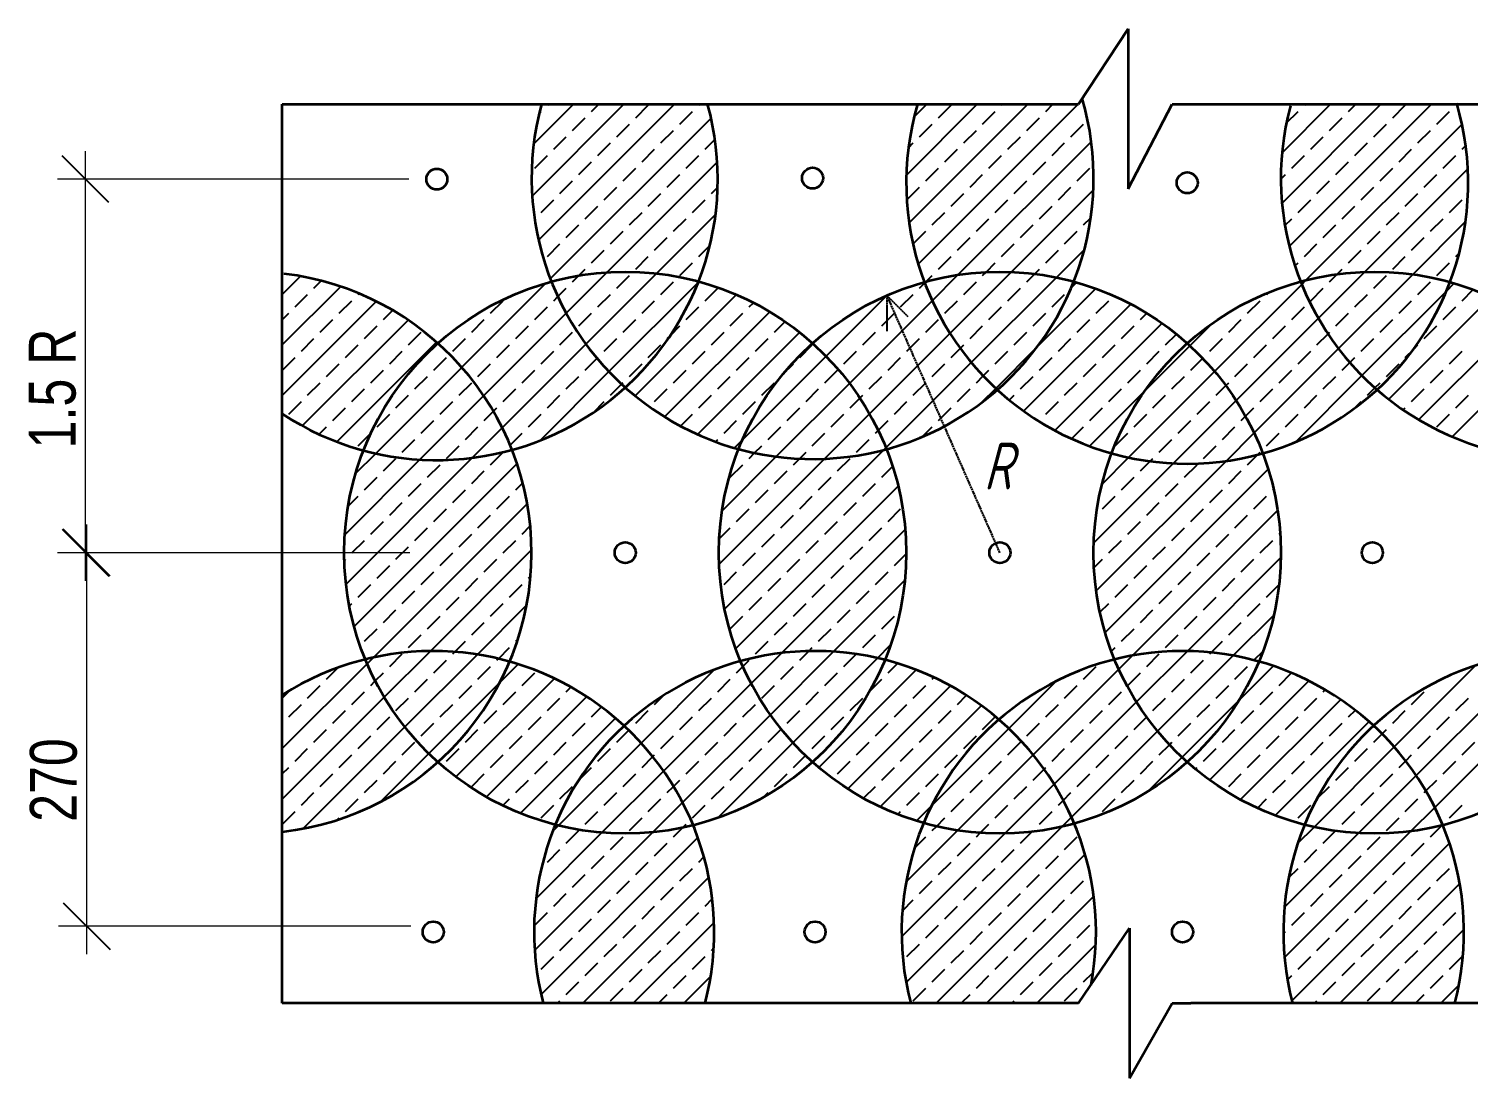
# Model space of a CAD drawing. Header units: millimetres. Extents: x 5763 to 12018931, y 39842 to 3600577.
# Drawn here: x 491343 to 509785, y 68530 to 81977 of the extents above; entities that cross this region are included whole.
import ezdxf

# ---------------------------------------------------------------- set-up
doc = ezdxf.new("R2010")
doc.units = ezdxf.units.MM
doc.linetypes.add('ACAD_ISO04W100', pattern=[30, 24, -3, 0, -3])
doc.layers.add('1serv', color=7, linetype='Continuous')
doc.styles.get("Standard").update_dxf_attribs({"font": 'romans.shx', "width": 0.7, "oblique": 15, "height": 500})
doc.styles.add('TXT0', font='txt', dxfattribs={"width": 0.8})

msp = doc.modelspace()

# ---------------------------------------------------------------- linework, layer by layer
at = {"color": 0, "lineweight": 35}
for p, q in [((504790.52365, 81010.14025), (505429.75317, 81977.43586)), ((505429.75317, 81977.43586), (505429.75317, 79927.89347)), ((494590.52365, 69490.14025), (494590.52365, 81010.14025)), ((494590.52365, 81010.14025), (504790.52365, 81010.14025)), ((505429.75317, 79927.89347), (505990.52365, 81010.14025)), ((505990.52365, 81010.14025), (506230.52365, 81010.14025)), ((506230.52365, 81010.14025), (516790.52365, 81010.14025)), ((504790.52363, 69490.14026), (505446.99916, 70452.98528)), ((505446.99916, 70452.98528), (505446.99916, 68530.14026)), ((504790.52363, 69490.14026), (494590.52365, 69490.14025)), ((505446.99916, 68530.14026), (505990.52363, 69490.14026)), ((505990.52363, 69490.14026), (506230.52363, 69490.14026)), ((516790.52365, 69490.14025), (506230.52365, 69490.14025))]:
    msp.add_line(p, q, dxfattribs=at)
at = {"color": 0, "linetype": 'ByBlock', "lineweight": 25}
for p, q in [((492370.52365, 79750.14025), (491770.52365, 80350.14025)), ((491770.52365, 75564.30428), (492370.52365, 74964.30428)), ((492384.68759, 74964.30428), (491784.68759, 75564.30428)), ((491784.68759, 70778.4683), (492384.68759, 70178.4683))]:
    msp.add_line(p, q, dxfattribs=at)
at = {"linetype": 'ACAD_ISO04W100'}
for p, q in [((503784.68759, 75264.30428), (502338.13858, 78560.89281)), ((502338.13858, 78560.89281), (502338.13858, 78102.5435)), ((502338.13858, 78560.89281), (502606.27931, 78292.75208))]:
    msp.add_line(p, q, dxfattribs=at)
at = {"color": 0, "lineweight": 35}
for centre, radius in [((496570.52365, 80050.14025), 134.16408), ((501384.68759, 80064.30428), 134.16408), ((506184.68759, 80004.30428), 134.16408), ((498984.68759, 75264.30428), 3600), ((503784.68759, 75264.30428), 3600), ((508584.68759, 75264.30428), 3600), ((498984.68759, 75264.30428), 134.16408), ((503784.68759, 75264.30428), 134.16408), ((508556.35971, 75264.30428), 134.16408), ((496524.68759, 70404.30428), 134.16408), ((501416.35971, 70404.30428), 134.16408), ((506124.68759, 70404.30428), 134.16408)]:
    msp.add_circle(centre, radius, dxfattribs=at)
for centre, radius, start, end in [((496570.52365, 80050.14025), 3600, 236.575188818, 15.466009957), ((501385.43314, 80064.87681), 3600.56901, 164.779663552, 16.432123042), ((506184.68759, 80004.30428), 3600, 163.775668576, 16.453303227), ((510984.68759, 80064.30428), 3600, 165.097800888, 15.016540919), ((494184.68759, 75264.30428), 3600, 276.514166731, 83.20473217), ((496524.68759, 70404.30428), 3600, 345.289544457, 122.416326111), ((501416.35971, 70404.30428), 3600, 349.157561311, 194.710455543), ((506127.93655, 70401.89162), 3602.46114, 345.339488253, 194.660511747), ((511016.35971, 70404.30428), 3600, 345.338556229, 194.710455543)]:
    msp.add_arc(centre, radius, start, end, dxfattribs=at)
at = {"layer": '1serv', "color": 0, "lineweight": 25, "ltscale": 100}
for p, q in [((497792.06049, 79834.02069), (498968.18006, 81010.14025)), ((497811.10705, 80499.64569), (498321.60162, 81010.14025)), ((497873.63181, 79269.01357), (499614.7585, 81010.14025)), ((497987.02644, 80998.85416), (497998.31254, 81010.14025)), ((498552.78257, 80918.03185), (498644.89098, 81010.14025)), ((499118.53871, 80837.20955), (499280.18332, 80998.85416)), ((499926.76176, 80998.85416), (499938.04786, 81010.14025)), ((502586.01135, 80101.92246), (503494.22914, 81010.14025)), ((502621.49496, 79490.82763), (504140.80758, 81010.14025)), ((502684.76939, 80847.25894), (502847.6507, 81010.14025)), ((502738.96364, 78961.71787), (504787.38602, 81010.14025)), ((502998.00935, 80837.20955), (503159.65396, 80998.85416)), ((503806.2324, 80998.85416), (503817.5185, 81010.14025)), ((504371.98854, 80918.03185), (504464.09694, 81010.14025)), ((507399.10912, 79742.39271), (508666.85667, 81010.14025)), ((507399.38231, 80389.24434), (508020.27823, 81010.14025)), ((507492.63426, 79189.3394), (509313.43511, 81010.14025)), ((507685.70305, 80998.85416), (507696.98915, 81010.14025)), ((508251.45918, 80918.03185), (508343.56759, 81010.14025)), ((508817.21532, 80837.20955), (508978.85993, 80998.85416)), ((509625.43837, 80998.85416), (509636.72447, 81010.14025)), ((497881.4258, 80893.25352), (497906.20413, 80918.03185)), ((498024.23601, 78773.03933), (500084.3401, 80833.14342)), ((498310.31566, 80675.56494), (498471.96027, 80837.20955)), ((499684.29484, 80756.38724), (499845.93945, 80918.03185)), ((503563.76549, 80756.38724), (503725.4101, 80918.03185)), ((504129.52162, 80675.56494), (504291.16623, 80837.20955)), ((507453.95554, 80767.10665), (507604.88074, 80918.03185)), ((508008.99227, 80675.56494), (508170.63688, 80837.20955)), ((509382.97146, 80756.38724), (509544.61607, 80918.03185)), ((498067.84874, 80433.09802), (498229.49335, 80594.74263)), ((498876.07179, 80594.74263), (499037.7164, 80756.38724)), ((499441.82793, 80513.92032), (499603.47254, 80675.56494)), ((502755.54244, 80594.74263), (502917.18705, 80756.38724)), ((503321.29857, 80513.92032), (503482.94318, 80675.56494)), ((503887.05471, 80433.09802), (504048.69932, 80594.74263)), ((504695.27776, 80594.74263), (504856.92237, 80756.38724)), ((507705.05908, 78755.18578), (509705.42914, 80755.55585)), ((507766.52535, 80433.09802), (507928.16996, 80594.74263)), ((508574.7484, 80594.74263), (508736.39301, 80756.38724)), ((509140.50454, 80513.92032), (509302.14915, 80675.56494)), ((498633.60488, 80352.27571), (498795.24949, 80513.92032)), ((499199.36101, 80271.45341), (499361.00562, 80433.09802)), ((500007.58406, 80433.09802), (500134.26696, 80559.78092)), ((502612.60998, 80451.81017), (502674.72013, 80513.92032)), ((503078.83166, 80271.45341), (503240.47627, 80433.09802)), ((503247.88112, 78824.05691), (504954.36831, 80530.5441)), ((504452.81084, 80352.27571), (504614.45545, 80513.92032)), ((508332.28149, 80352.27571), (508493.9261, 80513.92032)), ((508898.03762, 80271.45341), (509059.68223, 80433.09802)), ((509706.26068, 80433.09802), (509753.12548, 80479.96282)), ((497825.38183, 80190.6311), (497987.02644, 80352.27571)), ((498391.13796, 80109.8088), (498552.78257, 80271.45341)), ((498754.7272, 78856.95208), (500164.03087, 80266.25574)), ((499765.11715, 80190.6311), (499926.76176, 80352.27571)), ((503644.58779, 80190.6311), (503806.2324, 80352.27571)), ((504210.34393, 80109.8088), (504371.98854, 80271.45341)), ((507524.05844, 80190.6311), (507685.70305, 80352.27571)), ((508089.81457, 80109.8088), (508251.45918, 80271.45341)), ((509463.79376, 80190.6311), (509625.43837, 80352.27571)), ((498956.8941, 80028.98649), (499118.53871, 80190.6311)), ((499522.65023, 79948.16419), (499684.29484, 80109.8088)), ((502836.36474, 80028.98649), (502998.00935, 80190.6311)), ((503402.12088, 79948.16419), (503563.76549, 80109.8088)), ((504776.10007, 80028.98649), (504937.74468, 80190.6311)), ((507384.71114, 80051.2838), (507443.23613, 80109.8088)), ((508458.54535, 78862.09362), (509780.21197, 80183.76023)), ((508655.57071, 80028.98649), (508817.21532, 80190.6311)), ((509221.32685, 79948.16419), (509382.97146, 80109.8088)), ((498148.67105, 79867.34188), (498310.31566, 80028.98649)), ((498714.42718, 79786.51958), (498876.07179, 79948.16419)), ((499280.18332, 79705.69727), (499441.82793, 79867.34188)), ((500088.40637, 79867.34188), (500169.07467, 79948.01019)), ((502593.89783, 79786.51958), (502755.54244, 79948.16419)), ((503159.65396, 79705.69727), (503321.29857, 79867.34188)), ((503931.70377, 78861.30111), (504981.42277, 79911.02012)), ((503967.87701, 79867.34188), (504129.52162, 80028.98649)), ((504533.63315, 79786.51958), (504695.27776, 79948.16419)), ((507847.34766, 79867.34188), (508008.99227, 80028.98649)), ((508413.10379, 79786.51958), (508574.7484, 79948.16419)), ((508978.85993, 79705.69727), (509140.50454, 79867.34188)), ((497906.20413, 79624.87497), (498067.84874, 79786.51958)), ((498471.96027, 79544.05266), (498633.60488, 79705.69727)), ((499845.93945, 79624.87497), (500007.58406, 79786.51958)), ((503725.4101, 79624.87497), (503887.05471, 79786.51958)), ((504291.16623, 79544.05266), (504452.81084, 79705.69727)), ((507604.88074, 79624.87497), (507766.52535, 79786.51958)), ((508170.63688, 79544.05266), (508332.28149, 79705.69727)), ((509544.61607, 79624.87497), (509706.26068, 79786.51958)), ((497822.84872, 79541.51956), (497825.38183, 79544.05266)), ((499037.7164, 79463.23036), (499199.36101, 79624.87497)), ((499386.19748, 78841.84391), (500141.96891, 79597.61534)), ((499603.47254, 79382.40805), (499765.11715, 79544.05266)), ((502917.18705, 79463.23036), (503078.83166, 79624.87497)), ((503482.94318, 79382.40805), (503644.58779, 79544.05266)), ((504856.92237, 79463.23036), (504948.44346, 79554.75145)), ((507436.38791, 79456.38213), (507524.05844, 79544.05266)), ((508736.39301, 79463.23036), (508898.03762, 79624.87497)), ((509073.93469, 78830.90452), (509750.19651, 79507.16634)), ((509302.14915, 79382.40805), (509463.79376, 79544.05266)), ((498229.49335, 79301.58575), (498391.13796, 79463.23036)), ((498795.24949, 79220.76344), (498956.8941, 79382.40805)), ((499361.00562, 79139.94114), (499522.65023, 79301.58575)), ((502674.72013, 79220.76344), (502836.36474, 79382.40805)), ((503240.47627, 79139.94114), (503402.12088, 79301.58575)), ((504048.69932, 79301.58575), (504210.34393, 79463.23036)), ((504614.45545, 79220.76344), (504776.10007, 79382.40805)), ((507928.16996, 79301.58575), (508089.81457, 79463.23036)), ((508493.9261, 79220.76344), (508655.57071, 79382.40805)), ((509059.68223, 79139.94114), (509221.32685, 79301.58575)), ((497987.02644, 79059.11883), (498148.67105, 79220.76344)), ((498552.78257, 78978.29653), (498714.42718, 79139.94114)), ((499926.76176, 79059.11883), (500069.04347, 79201.40054)), ((503806.2324, 79059.11883), (503967.87701, 79220.76344)), ((504371.98854, 78978.29653), (504533.63315, 79139.94114)), ((504507.89448, 78790.91339), (504866.52923, 79149.54814)), ((507685.70305, 79059.11883), (507847.34766, 79220.76344)), ((508251.45918, 78978.29653), (508413.10379, 79139.94114)), ((499118.53871, 78897.47422), (499280.18332, 79059.11883)), ((499684.29484, 78816.65192), (499845.93945, 78978.29653)), ((502998.00935, 78897.47422), (503159.65396, 79059.11883)), ((503607.03161, 78859.91804), (503725.4101, 78978.29653)), ((507565.2077, 78938.62348), (507604.88074, 78978.29653)), ((508817.21532, 78897.47422), (508978.85993, 79059.11883)), ((509382.97146, 78816.65192), (509544.61607, 78978.29653)), ((509625.43837, 79059.11883), (509670.28514, 79103.9656)), ((494590.52365, 78572.21917), (494825.17504, 78806.87056)), ((494996.60115, 78655.00731), (495090.16443, 78748.57058)), ((498229.46241, 78331.68728), (498754.7272, 78856.95208)), ((498310.31566, 78735.82961), (498389.19757, 78814.71153)), ((498389.19757, 78814.71153), (498471.96027, 78897.47422)), ((498481.09927, 77936.74571), (499386.19748, 78841.84391)), ((498876.07179, 78655.00731), (499037.7164, 78816.65192)), ((502838.18564, 78737.65051), (502917.18705, 78816.65192)), ((502917.13513, 78493.31092), (503247.88112, 78824.05691)), ((503145.34911, 78074.94646), (503931.70377, 78861.30111)), ((503417.96881, 77700.98772), (504507.89448, 78790.91339)), ((503563.76549, 78816.65192), (503607.03161, 78859.91804)), ((504129.52162, 78735.82961), (504230.30943, 78836.61742)), ((504230.30943, 78836.61742), (504291.16623, 78897.47422)), ((507652.24862, 78702.37532), (507705.05908, 78755.18578)), ((507864.71422, 78268.26248), (508458.54535, 78862.09362)), ((508008.99227, 78735.82961), (508105.42218, 78832.25953)), ((508105.42218, 78832.25953), (508170.63688, 78897.47422)), ((508123.05677, 77880.02659), (509073.93469, 78830.90452)), ((508574.7484, 78655.00731), (508736.39301, 78816.65192)), ((494590.52365, 77925.64073), (495339.08101, 78674.19809)), ((494754.13423, 78412.54039), (494915.77884, 78574.185)), ((495562.35728, 78574.185), (495573.71267, 78585.54039)), ((495787.52049, 76536.3238), (497969.35336, 78718.15668)), ((498120.77549, 78546.28944), (498229.49335, 78655.00731)), ((498633.60488, 78412.54039), (498795.24949, 78574.185)), ((498775.4593, 77584.52729), (499918.95832, 78728.02631)), ((499111.07815, 77273.5677), (500408.35104, 78570.84059)), ((499441.82793, 78574.185), (499603.47254, 78735.82961)), ((499918.95832, 78728.02631), (499929.1403, 78738.20829)), ((500007.58406, 78493.3627), (500169.22868, 78655.00731)), ((502513.07552, 78412.54039), (502674.72013, 78574.185)), ((502755.54244, 78655.00731), (502821.28381, 78720.74868)), ((502821.28381, 78720.74868), (502838.18564, 78737.65051)), ((503321.29857, 78574.185), (503482.94318, 78735.82961)), ((503887.05471, 78493.3627), (504048.69932, 78655.00731)), ((504259.18218, 77895.62265), (505012.14382, 78648.58429)), ((504452.81084, 78412.54039), (504614.45545, 78574.185)), ((504695.27776, 78655.00731), (504700.86502, 78660.59457)), ((504700.86502, 78660.59457), (504767.7506, 78727.48015)), ((506535.9429, 77586.0696), (507652.24862, 78702.37532)), ((507200.76922, 78574.185), (507223.72034, 78597.13613)), ((507766.52535, 78493.3627), (507928.16996, 78655.00731)), ((508332.28149, 78412.54039), (508493.9261, 78574.185)), ((508423.76234, 77534.15372), (509506.66742, 78617.0588)), ((509140.50454, 78574.185), (509302.14915, 78735.82961)), ((509506.66742, 78617.0588), (509606.00174, 78716.39312)), ((509706.26068, 78493.3627), (509848.19035, 78635.29238)), ((494590.52365, 77279.06229), (495795.35447, 78483.8931)), ((495319.89037, 78331.71809), (495481.53498, 78493.3627)), ((497259.62569, 78331.71809), (497421.2703, 78493.3627)), ((497825.38183, 78250.89578), (497987.02644, 78412.54039)), ((498067.84874, 78493.3627), (498120.77549, 78546.28944)), ((499199.36101, 78331.71809), (499361.00562, 78493.3627)), ((499765.11715, 78250.89578), (499926.76176, 78412.54039)), ((500573.3402, 78412.54039), (500628.10132, 78467.30152)), ((501558.54445, 77781.29868), (502338.13858, 78560.89281)), ((501857.57696, 77433.75275), (502917.13513, 78493.31092)), ((503078.83166, 78331.71809), (503240.47627, 78493.3627)), ((503644.58779, 78250.89578), (503806.2324, 78412.54039)), ((504088.01624, 77077.87826), (505460.57084, 78450.43286)), ((505018.56698, 78331.71809), (505180.21159, 78493.3627)), ((506958.3023, 78331.71809), (507119.94691, 78493.3627)), ((507524.05844, 78250.89578), (507685.70305, 78412.54039)), ((508765.69484, 77229.50778), (510076.73731, 78540.55025)), ((508898.03762, 78331.71809), (509059.68223, 78493.3627)), ((509463.79376, 78250.89578), (509625.43837, 78412.54039)), ((494590.52365, 78248.92981), (494673.31193, 78331.71809)), ((494847.36782, 76889.32802), (496203.21057, 78245.17076)), ((495077.42345, 78089.25117), (495239.06806, 78250.89578)), ((495885.64651, 78250.89578), (496004.95619, 78370.20547)), ((496354.40817, 76456.63304), (498229.46241, 78331.68728)), ((497017.15878, 78089.25117), (497178.80339, 78250.89578)), ((498391.13796, 78170.07348), (498552.78257, 78331.71809)), ((498956.8941, 78089.25117), (499118.53871, 78250.89578)), ((499488.57145, 77004.48257), (500835.93181, 78351.84292)), ((500330.87329, 78170.07348), (500492.5179, 78331.71809)), ((500896.62942, 78089.25117), (501032.50242, 78225.12417)), ((502270.60861, 78170.07348), (502432.25322, 78331.71809)), ((502836.36474, 78089.25117), (502998.00935, 78250.89578)), ((504210.34393, 78170.07348), (504371.98854, 78331.71809)), ((504486.64599, 76829.92958), (505861.54302, 78204.8266)), ((504776.10007, 78089.25117), (504937.74468, 78250.89578)), ((505584.32312, 78250.89578), (505666.6457, 78333.21837)), ((506219.41255, 77916.11769), (506508.81627, 78205.52142)), ((506715.83539, 78089.25117), (506877.48, 78250.89578)), ((506810.7972, 77214.34546), (507864.71422, 78268.26248)), ((508089.81457, 78170.07348), (508251.45918, 78331.71809)), ((508655.57071, 78089.25117), (508817.21532, 78250.89578)), ((509149.78911, 76967.02361), (510497.09944, 78314.33394)), ((495643.17959, 78008.42887), (495804.8242, 78170.07348)), ((496208.93573, 77927.60656), (496370.58034, 78089.25117)), ((497582.91491, 78008.42887), (497744.55952, 78170.07348)), ((498148.67105, 77927.60656), (498310.31566, 78089.25117)), ((499522.65023, 78008.42887), (499562.81683, 78048.59546)), ((499562.81683, 78048.59546), (499684.29484, 78170.07348)), ((499910.79893, 76780.1316), (501218.27947, 78087.61214)), ((500088.40637, 77927.60656), (500250.05098, 78089.25117)), ((501462.38556, 78008.42887), (501502.13404, 78048.17735)), ((502028.14169, 77927.60656), (502189.7863, 78089.25117)), ((502114.15483, 77043.75218), (503145.34911, 78074.94646)), ((503402.12088, 78008.42887), (503563.76549, 78170.07348)), ((503967.87701, 77927.60656), (504129.52162, 78089.25117)), ((505341.8562, 78008.42887), (505503.50081, 78170.07348)), ((505907.61234, 77927.60656), (506045.70368, 78065.6979)), ((507281.59152, 78008.42887), (507443.23613, 78170.07348)), ((507847.34766, 77927.60656), (507988.43403, 78068.69294)), ((507988.43403, 78068.69294), (508008.99227, 78089.25117)), ((509221.32685, 78008.42887), (509382.97146, 78170.07348)), ((509579.30195, 76749.95801), (510872.88456, 78043.54062)), ((494834.95654, 77846.78426), (494996.60115, 78008.42887)), ((495290.1443, 76685.52605), (496567.48865, 77962.8704)), ((495400.71267, 77765.96195), (495562.35728, 77927.60656)), ((495966.46881, 77685.13965), (496128.11342, 77846.78426)), ((496774.69186, 77846.78426), (496936.33647, 78008.42887)), ((497023.04857, 76478.695), (498481.09927, 77936.74571)), ((497340.448, 77765.96195), (497502.09261, 77927.60656)), ((497906.20413, 77685.13965), (498067.84874, 77846.78426)), ((498714.42718, 77846.78426), (498876.07179, 78008.42887)), ((499280.18332, 77765.96195), (499441.82793, 77927.60656)), ((499845.93945, 77685.13965), (500007.58406, 77846.78426)), ((500654.16251, 77846.78426), (500815.80712, 78008.42887)), ((501219.91864, 77765.96195), (501381.56325, 77927.60656)), ((501785.67478, 77685.13965), (501947.31939, 77846.78426)), ((502593.89783, 77846.78426), (502755.54244, 78008.42887)), ((503159.65396, 77765.96195), (503276.33117, 77882.63915)), ((503276.33117, 77882.63915), (503321.29857, 77927.60656)), ((503725.4101, 77685.13965), (503887.05471, 77846.78426)), ((503732.33946, 77368.77992), (504259.18218, 77895.62265)), ((504533.63315, 77846.78426), (504695.27776, 78008.42887)), ((505099.38929, 77765.96195), (505261.0339, 77927.60656)), ((505643.47045, 77340.1756), (506219.41255, 77916.11769)), ((505665.14542, 77685.13965), (505826.79003, 77846.78426)), ((506473.36847, 77846.78426), (506635.01308, 78008.42887)), ((507039.12461, 77765.96195), (507200.76922, 77927.60656)), ((507041.44876, 76798.41858), (508123.05677, 77880.02659)), ((507604.88074, 77685.13965), (507766.52535, 77846.78426)), ((508413.10379, 77846.78426), (508574.7484, 78008.42887)), ((508978.85993, 77765.96195), (509086.23577, 77873.3378)), ((509086.23577, 77873.3378), (509140.50454, 77927.60656)), ((509544.61607, 77685.13965), (509706.26068, 77846.78426)), ((494592.48962, 77604.31734), (494754.13423, 77765.96195)), ((495158.24576, 77523.49504), (495319.89037, 77685.13965)), ((496532.22495, 77604.31734), (496693.86956, 77765.96195)), ((497097.98108, 77523.49504), (497259.62569, 77685.13965)), ((498471.96027, 77604.31734), (498623.08094, 77755.43802)), ((498623.08094, 77755.43802), (498633.60488, 77765.96195)), ((499037.7164, 77523.49504), (499199.36101, 77685.13965)), ((500411.69559, 77604.31734), (500573.3402, 77765.96195)), ((500488.09906, 76710.85329), (501558.54445, 77781.29868)), ((501000.81452, 77546.85783), (501139.09634, 77685.13965)), ((502324.65241, 76607.67132), (503417.96881, 77700.98772)), ((502351.43091, 77604.31734), (502513.07552, 77765.96195)), ((502917.18705, 77523.49504), (503078.83166, 77685.13965)), ((504291.16623, 77604.31734), (504452.81084, 77765.96195)), ((504856.92237, 77523.49504), (505018.56698, 77685.13965)), ((506230.90156, 77604.31734), (506382.81856, 77756.23435)), ((506382.81856, 77756.23435), (506392.54617, 77765.96195)), ((506796.65769, 77523.49504), (506958.3023, 77685.13965)), ((508170.63688, 77604.31734), (508268.23457, 77701.91503)), ((508268.23457, 77701.91503), (508332.28149, 77765.96195)), ((508736.39301, 77523.49504), (508898.03762, 77685.13965)), ((495724.0019, 77442.67273), (495885.64651, 77604.31734)), ((496289.75803, 77361.85043), (496451.40264, 77523.49504)), ((497663.73722, 77442.67273), (497825.38183, 77604.31734)), ((497892.63759, 76701.70559), (498775.4593, 77584.52729)), ((498229.49335, 77361.85043), (498391.13796, 77523.49504)), ((499603.47254, 77442.67273), (499765.11715, 77604.31734)), ((500169.22868, 77361.85043), (500330.87329, 77523.49504)), ((500977.45173, 77523.49504), (501000.81452, 77546.85783)), ((501543.20786, 77442.67273), (501704.85247, 77604.31734)), ((502108.964, 77361.85043), (502270.60861, 77523.49504)), ((503482.94318, 77442.67273), (503570.01093, 77529.74048)), ((503570.01093, 77529.74048), (503644.58779, 77604.31734)), ((504048.69932, 77361.85043), (504210.34393, 77523.49504)), ((505422.67851, 77442.67273), (505584.32312, 77604.31734)), ((505433.43602, 76483.56273), (506535.9429, 77586.0696)), ((505988.43464, 77361.85043), (506150.07925, 77523.49504)), ((507362.41383, 77442.67273), (507524.05844, 77604.31734)), ((507571.93306, 76682.32445), (508423.76234, 77534.15372)), ((507928.16996, 77361.85043), (508089.81457, 77523.49504)), ((509302.14915, 77442.67273), (509463.79376, 77604.31734)), ((494915.77884, 77281.02812), (495077.42345, 77442.67273)), ((495481.53498, 77200.20582), (495643.17959, 77361.85043)), ((496047.29112, 77119.38351), (496208.93573, 77281.02812)), ((496855.51417, 77281.02812), (497017.15878, 77442.67273)), ((497421.2703, 77200.20582), (497582.91491, 77361.85043)), ((497987.02644, 77119.38351), (498148.67105, 77281.02812)), ((498795.24949, 77281.02812), (498938.121, 77423.89963)), ((498938.121, 77423.89963), (498956.8941, 77442.67273)), ((499361.00562, 77200.20582), (499522.65023, 77361.85043)), ((499926.76176, 77119.38351), (500088.40637, 77281.02812)), ((500734.98481, 77281.02812), (500896.62942, 77442.67273)), ((500918.53278, 76494.70857), (501857.57696, 77433.75275)), ((501300.74095, 77200.20582), (501462.38556, 77361.85043)), ((501991.33494, 77244.22137), (502028.14169, 77281.02812)), ((502674.72013, 77281.02812), (502836.36474, 77442.67273)), ((503240.47627, 77200.20582), (503402.12088, 77361.85043)), ((503554.6873, 77191.12777), (503732.33946, 77368.77992)), ((503904.96299, 77218.1141), (503967.87701, 77281.02812)), ((504614.45545, 77281.02812), (504776.10007, 77442.67273)), ((504932.4209, 76629.12604), (505643.47045, 77340.1756)), ((505180.21159, 77200.20582), (505341.8562, 77361.85043)), ((505745.96773, 77119.38351), (505907.61234, 77281.02812)), ((506554.19078, 77281.02812), (506678.68144, 77405.51879)), ((506678.68144, 77405.51879), (506715.83539, 77442.67273)), ((507119.94691, 77200.20582), (507281.59152, 77361.85043)), ((507685.70305, 77119.38351), (507847.34766, 77281.02812)), ((508493.9261, 77281.02812), (508589.56561, 77376.66764)), ((508589.56561, 77376.66764), (508655.57071, 77442.67273)), ((509059.68223, 77200.20582), (509221.32685, 77361.85043)), ((509625.43837, 77119.38351), (509787.08298, 77281.02812)), ((494673.31193, 77038.56121), (494834.95654, 77200.20582)), ((495239.06806, 76957.7389), (495400.71267, 77119.38351)), ((496613.04725, 77038.56121), (496774.69186, 77200.20582)), ((497178.80339, 76957.7389), (497340.448, 77119.38351)), ((498572.06845, 77057.84708), (498714.42718, 77200.20582)), ((500492.5179, 77038.56121), (500654.16251, 77200.20582)), ((501058.27403, 76957.7389), (501219.91864, 77119.38351)), ((501866.49708, 77119.38351), (501991.33494, 77244.22137)), ((502432.25322, 77038.56121), (502593.89783, 77200.20582)), ((502998.00935, 76957.7389), (503159.65396, 77119.38351)), ((504371.98854, 77038.56121), (504533.63315, 77200.20582)), ((504937.74468, 76957.7389), (505099.38929, 77119.38351)), ((506005.23163, 76408.7799), (506810.7972, 77214.34546)), ((506311.72386, 77038.56121), (506473.36847, 77200.20582)), ((506931.90595, 77012.16485), (507039.12461, 77119.38351)), ((508315.65407, 77102.75609), (508413.10379, 77200.20582)), ((508952.32966, 77092.85324), (508978.85993, 77119.38351)), ((495804.8242, 76876.9166), (495966.46881, 77038.56121)), ((496370.58034, 76796.09429), (496532.22495, 76957.7389)), ((497744.55952, 76876.9166), (497906.20413, 77038.56121)), ((499693.81048, 76886.43223), (499845.93945, 77038.56121)), ((500250.05098, 76796.09429), (500411.69559, 76957.7389)), ((501537.9418, 76467.53914), (502114.15483, 77043.75218)), ((501624.03017, 76876.9166), (501785.67478, 77038.56121)), ((502225.50697, 76831.81496), (502351.43091, 76957.7389)), ((504281.76967, 76948.34234), (504291.16623, 76957.7389)), ((505503.50081, 76876.9166), (505665.14542, 77038.56121)), ((506069.25695, 76796.09429), (506230.90156, 76957.7389)), ((506877.48, 76957.7389), (506931.90595, 77012.16485)), ((507443.23613, 76876.9166), (507604.88074, 77038.56121)), ((509382.97146, 76876.9166), (509544.61607, 77038.56121)), ((495062.53102, 76781.20186), (495158.24576, 76876.9166)), ((495562.35728, 76634.44968), (495724.0019, 76796.09429)), ((496936.33647, 76715.27199), (497097.98108, 76876.9166)), ((497502.09261, 76634.44968), (497663.73722, 76796.09429)), ((500815.80712, 76715.27199), (500977.45173, 76876.9166)), ((501381.56325, 76634.44968), (501543.20786, 76796.09429)), ((502189.7863, 76796.09429), (502225.50697, 76831.81496)), ((502789.71538, 76749.44493), (502917.18705, 76876.9166)), ((504703.2513, 76723.24553), (504856.92237, 76876.9166)), ((505261.0339, 76634.44968), (505422.67851, 76796.09429)), ((506635.01308, 76715.27199), (506796.65769, 76876.9166)), ((506681.82553, 76438.79536), (507041.44876, 76798.41858)), ((507200.76922, 76634.44968), (507362.41383, 76796.09429)), ((495530.83519, 76279.63851), (495787.52049, 76536.3238)), ((496128.11342, 76553.62738), (496289.75803, 76715.27199)), ((496693.86956, 76472.80507), (496855.51417, 76634.44968)), ((497259.62569, 76391.98277), (497419.26337, 76551.62044)), ((497419.26337, 76551.62044), (497421.2703, 76553.62738)), ((500140.38089, 76686.4242), (500169.22868, 76715.27199)), ((500258.07848, 74541.09739), (502299.44373, 76582.46264)), ((500383.7066, 76606.46083), (500488.09906, 76710.85329)), ((500573.3402, 76472.80507), (500642.23238, 76541.69725)), ((500642.35478, 76541.81965), (500734.98481, 76634.44968)), ((501215.4367, 76468.32313), (501300.74095, 76553.62738)), ((501947.31939, 76553.62738), (502108.964, 76715.27199)), ((502299.15694, 76582.17585), (502324.65241, 76607.67132)), ((505175.29498, 76548.71076), (505180.21159, 76553.62738)), ((505826.79003, 76553.62738), (505988.43464, 76715.27199)), ((506392.54617, 76472.80507), (506554.19078, 76634.44968)), ((507085.02627, 76518.70673), (507119.94691, 76553.62738)), ((495392.03979, 75494.26467), (496354.40817, 76456.63304)), ((495407.14796, 74862.79439), (497023.04857, 76478.695)), ((495510.78358, 74319.85157), (497598.37194, 76407.43994)), ((495885.64651, 76311.16046), (496047.29112, 76472.80507)), ((496451.40264, 76230.33816), (496613.04725, 76391.98277)), ((500187.69075, 75117.2881), (501537.97175, 76467.5691)), ((500224.93496, 75801.11075), (500918.44777, 76494.62356)), ((500330.87329, 76230.33816), (500492.5179, 76391.98277)), ((501139.09634, 76391.98277), (501215.40035, 76468.28678)), ((501704.85247, 76311.16046), (501866.49708, 76472.80507)), ((502270.60861, 76230.33816), (502410.58149, 76370.31104)), ((504986.89825, 75390.44651), (506005.23163, 76408.7799)), ((505018.08735, 74775.05717), (506681.82553, 76438.79536)), ((505093.80609, 76143.93279), (505433.43602, 76483.56273)), ((505584.32312, 76311.16046), (505709.02905, 76435.86639)), ((505709.02905, 76435.86639), (505745.96773, 76472.80507)), ((506150.07925, 76230.33816), (506311.72386, 76391.98277)), ((506958.3023, 76391.98277), (507085.02627, 76518.70673)), ((495643.17959, 76068.69354), (495804.8242, 76230.33816)), ((497017.15878, 76149.51585), (497178.80339, 76311.16046)), ((500896.62942, 76149.51585), (501058.27403, 76311.16046)), ((501462.38556, 76068.69354), (501624.03017, 76230.33816)), ((505132.59874, 74242.99013), (507222.45201, 76332.84339)), ((505341.8562, 76068.69354), (505503.50081, 76230.33816)), ((506715.83539, 76149.51585), (506877.48, 76311.16046)), ((495434.28034, 75859.7943), (495562.35728, 75987.87124)), ((496208.93573, 75987.87124), (496370.58034, 76149.51585)), ((496774.69186, 75907.04893), (496936.33647, 76068.69354)), ((497340.448, 75826.22663), (497502.09261, 75987.87124)), ((497582.91491, 76068.69354), (497672.0406, 76157.81923)), ((500400.40758, 74036.84805), (502481.91466, 76118.35512)), ((500654.16251, 75907.04893), (500815.80712, 76068.69354)), ((501219.91864, 75826.22663), (501381.56325, 75987.87124)), ((502028.14169, 75987.87124), (502189.7863, 76149.51585)), ((505099.38929, 75826.22663), (505261.0339, 75987.87124)), ((505907.61234, 75987.87124), (506069.25695, 76149.51585)), ((506473.36847, 75907.04893), (506635.01308, 76068.69354)), ((507039.12461, 75826.22663), (507200.76922, 75987.87124)), ((507281.59152, 76068.69354), (507291.4058, 76078.50782)), ((495759.56871, 73922.05826), (497729.53789, 75892.02744)), ((495966.46881, 75745.40432), (496128.11342, 75907.04893)), ((496532.22495, 75664.58202), (496693.86956, 75826.22663)), ((500411.69559, 75664.58202), (500573.3402, 75826.22663)), ((501785.67478, 75745.40432), (501947.31939, 75907.04893)), ((502351.43091, 75664.58202), (502513.07552, 75826.22663)), ((505482.19218, 73946.00513), (507343.49949, 75807.31243)), ((505665.14542, 75745.40432), (505826.79003, 75907.04893)), ((506230.90156, 75664.58202), (506392.54617, 75826.22663)), ((495724.0019, 75502.93741), (495885.64651, 75664.58202)), ((497097.98108, 75583.75971), (497259.62569, 75745.40432)), ((500977.45173, 75583.75971), (501139.09634, 75745.40432)), ((501543.20786, 75502.93741), (501704.85247, 75664.58202)), ((505016.73234, 75743.56969), (505018.56698, 75745.40432)), ((505422.67851, 75502.93741), (505584.32312, 75664.58202)), ((506796.65769, 75583.75971), (506958.3023, 75745.40432)), ((496289.75803, 75422.1151), (496451.40264, 75583.75971)), ((496855.51417, 75341.2928), (497017.15878, 75502.93741)), ((497663.73722, 75502.93741), (497768.29219, 75607.49238)), ((500189.07383, 75441.96025), (500330.87329, 75583.75971)), ((500734.98481, 75341.2928), (500896.62942, 75502.93741)), ((500988.9842, 73978.84623), (502572.34092, 75562.20294)), ((502108.964, 75422.1151), (502270.60861, 75583.75971)), ((505988.43464, 75422.1151), (506150.07925, 75583.75971)), ((506554.19078, 75341.2928), (506715.83539, 75502.93741)), ((507362.41383, 75502.93741), (507375.85177, 75516.37535)), ((495481.53498, 75260.47049), (495643.17959, 75422.1151)), ((496047.29112, 75179.64819), (496208.93573, 75341.2928)), ((496488.20834, 74004.11945), (497784.50645, 75300.41756)), ((496613.04725, 75098.82588), (496774.69186, 75260.47049)), ((497421.2703, 75260.47049), (497582.91491, 75422.1151)), ((500492.5179, 75098.82588), (500654.16251, 75260.47049)), ((501300.74095, 75260.47049), (501462.38556, 75422.1151)), ((501866.49708, 75179.64819), (502028.14169, 75341.2928)), ((502432.25322, 75098.82588), (502584.66387, 75251.23654)), ((505180.21159, 75260.47049), (505341.8562, 75422.1151)), ((505745.96773, 75179.64819), (505907.61234, 75341.2928)), ((506311.72386, 75098.82588), (506473.36847, 75260.47049)), ((507119.94691, 75260.47049), (507281.59152, 75422.1151)), ((495386.05767, 75164.99318), (495400.71267, 75179.64819)), ((495804.8242, 74937.18127), (495966.46881, 75098.82588)), ((497178.80339, 75018.00358), (497340.448, 75179.64819)), ((501058.27403, 75018.00358), (501219.91864, 75179.64819)), ((501624.03017, 74937.18127), (501785.67478, 75098.82588)), ((504989.92511, 75070.18401), (505099.38929, 75179.64819)), ((505503.50081, 74937.18127), (505665.14542, 75098.82588)), ((506186.63994, 74003.87444), (507384.13748, 75201.37198)), ((506877.48, 75018.00358), (507039.12461, 75179.64819)), ((496370.58034, 74856.35897), (496532.22495, 75018.00358)), ((496936.33647, 74775.53666), (497097.98108, 74937.18127)), ((497744.55952, 74937.18127), (497772.20987, 74964.83163)), ((500250.05098, 74856.35897), (500411.69559, 75018.00358)), ((500815.80712, 74775.53666), (500977.45173, 74937.18127)), ((501653.22017, 73996.50376), (502567.26438, 74910.54797)), ((502189.7863, 74856.35897), (502351.43091, 75018.00358)), ((506069.25695, 74856.35897), (506230.90156, 75018.00358)), ((506635.01308, 74775.53666), (506796.65769, 74937.18127)), ((495562.35728, 74694.71436), (495724.0019, 74856.35897)), ((496128.11342, 74613.89205), (496289.75803, 74775.53666)), ((496693.86956, 74533.06975), (496855.51417, 74694.71436)), ((497502.09261, 74694.71436), (497663.73722, 74856.35897)), ((500573.3402, 74533.06975), (500734.98481, 74694.71436)), ((501381.56325, 74694.71436), (501543.20786, 74856.35897)), ((501947.31939, 74613.89205), (502108.964, 74775.53666)), ((505261.0339, 74694.71436), (505422.67851, 74856.35897)), ((505826.79003, 74613.89205), (505988.43464, 74775.53666)), ((506392.54617, 74533.06975), (506554.19078, 74694.71436)), ((507200.76922, 74694.71436), (507361.38118, 74855.32632)), ((495449.88953, 74582.2466), (495481.53498, 74613.89205)), ((495885.64651, 74371.42514), (496047.29112, 74533.06975)), ((497090.26634, 73959.59902), (497721.04486, 74590.37753)), ((497259.62569, 74452.24744), (497421.2703, 74613.89205)), ((501139.09634, 74452.24744), (501300.74095, 74613.89205)), ((501704.85247, 74371.42514), (501866.49708, 74533.06975)), ((505066.67855, 74500.35901), (505180.21159, 74613.89205)), ((505584.32312, 74371.42514), (505745.96773, 74533.06975)), ((506958.3023, 74452.24744), (507119.94691, 74613.89205)), ((496451.40264, 74290.60283), (496613.04725, 74452.24744)), ((497017.15878, 74209.78053), (497178.80339, 74371.42514)), ((500330.87329, 74290.60283), (500492.5179, 74452.24744)), ((500896.62942, 74209.78053), (501058.27403, 74371.42514)), ((502270.60861, 74290.60283), (502432.25322, 74452.24744)), ((506150.07925, 74290.60283), (506311.72386, 74452.24744)), ((506715.83539, 74209.78053), (506877.48, 74371.42514)), ((506775.09172, 73945.74778), (507294.97563, 74465.63169)), ((495643.17959, 74128.95822), (495804.8242, 74290.60283)), ((496208.93573, 74048.13592), (496370.58034, 74209.78053)), ((497582.91491, 74128.95822), (497609.78258, 74155.82589)), ((501462.38556, 74128.95822), (501624.03017, 74290.60283)), ((502028.14169, 74048.13592), (502189.7863, 74209.78053)), ((505341.8562, 74128.95822), (505503.50081, 74290.60283)), ((505907.61234, 74048.13592), (506069.25695, 74209.78053)), ((495897.14895, 73413.06006), (496488.20834, 74004.11945)), ((495966.46881, 73805.669), (496128.11342, 73967.31361)), ((496161.37973, 73030.7124), (497090.26634, 73959.59902)), ((496774.69186, 73967.31361), (496801.0584, 73993.68015)), ((496801.0584, 73993.68015), (496936.33647, 74128.95822)), ((497360.00887, 73906.05218), (497502.09261, 74048.13592)), ((500598.55901, 73588.42103), (500988.9842, 73978.84623)), ((500654.16251, 73967.31361), (500815.80712, 74128.95822)), ((500844.16527, 73187.44885), (501653.22017, 73996.50376)), ((501219.91864, 73886.49131), (501336.85356, 74003.42622)), ((501336.85356, 74003.42622), (501381.56325, 74048.13592)), ((501785.67478, 73805.669), (501945.24777, 73965.24199)), ((501945.24777, 73965.24199), (501947.31939, 73967.31361)), ((502217.35735, 73914.0625), (502384.85002, 74081.55516)), ((505213.69949, 74000.80151), (505261.0339, 74048.13592)), ((505534.65793, 73351.89243), (506186.63994, 74003.87444)), ((505665.14542, 73805.669), (505826.79003, 73967.31361)), ((506473.36847, 73967.31361), (506491.96764, 73985.91278)), ((506491.96764, 73985.91278), (506635.01308, 74128.95822)), ((507039.69641, 73887.06311), (507157.0157, 74004.3824)), ((494590.52365, 72753.01321), (495678.15128, 73840.64083)), ((495158.24576, 73644.02439), (495305.95805, 73791.73668)), ((495678.15128, 73840.64083), (495759.56871, 73922.05826)), ((496467.69318, 72690.44741), (497613.08046, 73835.83469)), ((496532.22495, 73724.8467), (496693.86956, 73886.49131)), ((497097.98108, 73644.02439), (497259.62569, 73805.669)), ((497340.448, 73886.49131), (497360.00887, 73906.05218)), ((500411.69559, 73724.8467), (500493.14926, 73806.30037)), ((500493.14926, 73806.30037), (500573.3402, 73886.49131)), ((500977.45173, 73644.02439), (501139.09634, 73805.669)), ((501132.87418, 72829.57932), (502217.35735, 73914.0625)), ((502351.43091, 73724.8467), (502472.48643, 73845.90221)), ((504210.48427, 72674.29722), (505308.44162, 73772.25456)), ((504856.92237, 73644.02439), (505018.56698, 73805.669)), ((505308.44162, 73772.25456), (505482.19218, 73946.00513)), ((505805.45125, 72976.10731), (506775.09172, 73945.74778)), ((506230.90156, 73724.8467), (506392.54617, 73886.49131)), ((506796.65769, 73644.02439), (506958.3023, 73805.669)), ((506846.11639, 73370.19401), (507288.28559, 73812.36321)), ((507039.12461, 73886.49131), (507039.69641, 73887.06311)), ((508837.80458, 72775.56843), (509883.72241, 73821.48626)), ((495724.0019, 73563.20209), (495781.69035, 73620.89055)), ((495781.69035, 73620.89055), (495885.64651, 73724.8467)), ((496289.75803, 73482.37978), (496451.40264, 73644.02439)), ((496815.23912, 72391.41491), (498076.49591, 73652.6717)), ((497663.73722, 73563.20209), (497825.38183, 73724.8467)), ((499188.95467, 72825.39514), (500130.31765, 73766.75811)), ((499475.97354, 72465.83557), (500598.55901, 73588.42103)), ((500169.22868, 73482.37978), (500330.87329, 73644.02439)), ((501462.92227, 72513.04897), (502712.68163, 73762.80833)), ((501543.20786, 73563.20209), (501704.85247, 73724.8467)), ((502117.71317, 73491.12896), (502270.60861, 73644.02439)), ((502917.18705, 73644.02439), (502939.41473, 73666.25207)), ((503899.98437, 73010.37576), (504510.39567, 73620.78706)), ((505422.67851, 73563.20209), (505584.32312, 73724.8467)), ((505988.43464, 73482.37978), (506150.07925, 73644.02439)), ((506471.95402, 72349.45319), (507744.0199, 73621.51908)), ((507362.41383, 73563.20209), (507522.63183, 73723.42009)), ((494590.52365, 73399.59165), (494696.45817, 73505.52616)), ((494590.52365, 72106.43476), (495897.14895, 73413.06006)), ((494915.77884, 73401.55748), (495077.42345, 73563.20209)), ((495481.53498, 73320.73517), (495643.17959, 73482.37978)), ((496047.29112, 73239.91287), (496208.93573, 73401.55748)), ((496855.51417, 73401.55748), (497017.15878, 73563.20209)), ((497205.23969, 72134.83704), (498490.55758, 73420.15493)), ((497421.2703, 73320.73517), (497582.91491, 73482.37978)), ((497987.02644, 73239.91287), (498148.67105, 73401.55748)), ((498229.49335, 73482.37978), (498289.28354, 73542.16997)), ((499361.00562, 73320.73517), (499478.49871, 73438.22826)), ((499926.76176, 73239.91287), (500088.40637, 73401.55748)), ((500734.98481, 73401.55748), (500896.62942, 73563.20209)), ((501300.74095, 73320.73517), (501462.38556, 73482.37978)), ((501834.6464, 72238.19467), (503153.76062, 73557.30889)), ((501866.49708, 73239.91287), (502028.14169, 73401.55748)), ((502108.964, 73482.37978), (502117.71317, 73491.12896)), ((502674.72013, 73401.55748), (502836.36474, 73563.20209)), ((503240.47627, 73320.73517), (503356.5075, 73436.76641)), ((504614.45545, 73401.55748), (504776.10007, 73563.20209)), ((505180.21159, 73320.73517), (505341.8562, 73482.37978)), ((505745.96773, 73239.91287), (505907.61234, 73401.55748)), ((506554.19078, 73401.55748), (506715.83539, 73563.20209)), ((507119.94691, 73320.73517), (507281.59152, 73482.37978)), ((507685.70305, 73239.91287), (507847.34766, 73401.55748)), ((507928.16996, 73482.37978), (507953.39229, 73507.60211)), ((509059.68223, 73320.73517), (509221.32685, 73482.37978)), ((509118.80215, 72409.98756), (510233.11738, 73524.30279)), ((509302.14915, 73563.20209), (509316.82906, 73577.882)), ((509625.43837, 73239.91287), (509787.08298, 73401.55748)), ((494673.31193, 73159.09056), (494834.95654, 73320.73517)), ((495239.06806, 73078.26826), (495400.71267, 73239.91287)), ((496613.04725, 73159.09056), (496774.69186, 73320.73517)), ((497178.80339, 73078.26826), (497340.448, 73239.91287)), ((498552.78257, 73159.09056), (498680.86172, 73287.16971)), ((499118.53871, 73078.26826), (499280.18332, 73239.91287)), ((500492.5179, 73159.09056), (500654.16251, 73320.73517)), ((501058.27403, 73078.26826), (501219.91864, 73239.91287)), ((502250.57329, 72007.54311), (503548.22345, 73305.19328)), ((502432.25322, 73159.09056), (502593.89783, 73320.73517)), ((502998.00935, 73078.26826), (503159.65396, 73239.91287)), ((504371.98854, 73159.09056), (504533.63315, 73320.73517)), ((504479.08421, 72296.31872), (505534.65793, 73351.89243)), ((504937.74468, 73078.26826), (505099.38929, 73239.91287)), ((506118.06095, 72642.13857), (506846.11639, 73370.19401)), ((506311.72386, 73159.09056), (506473.36847, 73320.73517)), ((506868.68313, 72099.60387), (508151.4364, 73382.35714)), ((506877.48, 73078.26826), (507039.12461, 73239.91287)), ((508251.45918, 73159.09056), (508338.64202, 73246.27339)), ((508817.21532, 73078.26826), (508978.85993, 73239.91287)), ((494590.52365, 73076.30229), (494592.48962, 73078.26826)), ((494858.61434, 71727.94701), (496161.37973, 73030.7124)), ((495804.8242, 72997.44595), (495966.46881, 73159.09056)), ((496370.58034, 72916.62365), (496532.22495, 73078.26826)), ((497641.32055, 71924.33946), (498860.56735, 73143.58626)), ((497744.55952, 72997.44595), (497906.20413, 73159.09056)), ((498310.31566, 72916.62365), (498471.96027, 73078.26826)), ((499684.29484, 72997.44595), (499845.93945, 73159.09056)), ((499719.76991, 72063.0535), (500844.16527, 73187.44885)), ((500250.05098, 72916.62365), (500411.69559, 73078.26826)), ((501624.03017, 72997.44595), (501785.67478, 73159.09056)), ((502189.7863, 72916.62365), (502351.43091, 73078.26826)), ((503563.76549, 72997.44595), (503725.4101, 73159.09056)), ((504129.52162, 72916.62365), (504291.16623, 73078.26826)), ((505503.50081, 72997.44595), (505664.71273, 73158.65787)), ((505664.71273, 73158.65787), (505665.14542, 73159.09056)), ((506069.25695, 72916.62365), (506230.90156, 73078.26826)), ((507312.31265, 71896.65495), (508515.33573, 73099.67803)), ((507443.23613, 72997.44595), (507604.88074, 73159.09056)), ((508008.99227, 72916.62365), (508170.63688, 73078.26826)), ((509356.14936, 72000.75634), (510485.50862, 73130.1156)), ((509382.97146, 72997.44595), (509544.61607, 73159.09056)), ((494996.60115, 72835.80134), (495158.24576, 72997.44595)), ((495562.35728, 72754.97904), (495724.0019, 72916.62365)), ((496936.33647, 72835.80134), (497097.98108, 72997.44595)), ((497502.09261, 72754.97904), (497663.73722, 72916.62365)), ((498876.07179, 72835.80134), (499029.9004, 72989.62994)), ((499029.9004, 72989.62994), (499037.7164, 72997.44595)), ((499441.82793, 72754.97904), (499603.47254, 72916.62365)), ((500815.80712, 72835.80134), (500977.45173, 72997.44595)), ((501381.56325, 72754.97904), (501543.20786, 72916.62365)), ((502755.54244, 72835.80134), (502917.18705, 72997.44595)), ((502909.04112, 72019.4325), (503899.98437, 73010.37576)), ((503321.29857, 72754.97904), (503482.94318, 72916.62365)), ((504695.27776, 72835.80134), (504856.92237, 72997.44595)), ((504702.89497, 71873.55103), (505805.45125, 72976.10731)), ((505261.0339, 72754.97904), (505422.67851, 72916.62365)), ((506635.01308, 72835.80134), (506796.65769, 72997.44595)), ((507200.76922, 72754.97904), (507362.41383, 72916.62365)), ((508574.7484, 72835.80134), (508681.70416, 72942.75709)), ((508681.70416, 72942.75709), (508736.39301, 72997.44595)), ((509140.50454, 72754.97904), (509302.14915, 72916.62365)), ((494754.13423, 72593.33443), (494915.77884, 72754.97904)), ((495319.89037, 72512.51212), (495481.53498, 72674.15673)), ((495849.75667, 72072.5109), (496467.69318, 72690.44741)), ((496128.11342, 72674.15673), (496289.75803, 72835.80134)), ((496693.86956, 72593.33443), (496855.51417, 72754.97904)), ((497259.62569, 72512.51212), (497421.2703, 72674.15673)), ((498067.84874, 72674.15673), (498229.49335, 72835.80134)), ((498130.63674, 71767.07721), (499188.95467, 72825.39514)), ((498633.60488, 72593.33443), (498795.24949, 72754.97904)), ((499337.69887, 72650.84997), (499361.00562, 72674.15673)), ((500007.58406, 72674.15673), (500169.22868, 72835.80134)), ((500167.4367, 71864.14185), (501132.87418, 72829.57932)), ((500573.3402, 72593.33443), (500734.98481, 72754.97904)), ((501139.09634, 72512.51212), (501292.75752, 72666.17331)), ((501292.75752, 72666.17331), (501300.74095, 72674.15673)), ((501947.31939, 72674.15673), (502108.964, 72835.80134)), ((502513.07552, 72593.33443), (502674.72013, 72754.97904)), ((503078.83166, 72512.51212), (503240.47627, 72674.15673)), ((503241.67944, 71705.49238), (504210.48427, 72674.29722)), ((503887.05471, 72674.15673), (504048.69932, 72835.80134)), ((504452.81084, 72593.33443), (504614.45545, 72754.97904)), ((505018.56698, 72512.51212), (505180.21159, 72674.15673)), ((505826.79003, 72674.15673), (505956.61036, 72803.97706)), ((505956.61036, 72803.97706), (505988.43464, 72835.80134)), ((506392.54617, 72593.33443), (506554.19078, 72754.97904)), ((506958.3023, 72512.51212), (507119.94691, 72674.15673)), ((507766.52535, 72674.15673), (507928.16996, 72835.80134)), ((507810.72222, 71748.48608), (508837.80458, 72775.56843)), ((508332.28149, 72593.33443), (508493.9261, 72754.97904)), ((508983.56965, 72598.04415), (509059.68223, 72674.15673)), ((509706.26068, 72674.15673), (509867.90529, 72835.80134)), ((494590.52365, 72429.72385), (494673.31193, 72512.51212)), ((495885.64651, 72431.68982), (496047.29112, 72593.33443)), ((497825.38183, 72431.68982), (497987.02644, 72593.33443)), ((498391.13796, 72350.86751), (498552.78257, 72512.51212)), ((499199.36101, 72512.51212), (499337.69887, 72650.84997)), ((499765.11715, 72431.68982), (499926.76176, 72593.33443)), ((500330.87329, 72350.86751), (500492.5179, 72512.51212)), ((501704.85247, 72431.68982), (501866.49708, 72593.33443)), ((502270.60861, 72350.86751), (502432.25322, 72512.51212)), ((503644.58779, 72431.68982), (503806.2324, 72593.33443)), ((504210.34393, 72350.86751), (504350.14379, 72490.66738)), ((504350.14379, 72490.66738), (504371.98854, 72512.51212)), ((505584.32312, 72431.68982), (505745.96773, 72593.33443)), ((505678.79786, 72202.87548), (506118.06095, 72642.13857)), ((506289.80095, 72490.58921), (506311.72386, 72512.51212)), ((507524.05844, 72431.68982), (507685.70305, 72593.33443)), ((508089.81457, 72350.86751), (508251.45918, 72512.51212)), ((508898.03762, 72512.51212), (508983.56965, 72598.04415)), ((509463.79376, 72431.68982), (509625.43837, 72593.33443)), ((495077.42345, 72270.04521), (495239.06806, 72431.68982)), ((495643.17959, 72189.2229), (495804.8242, 72350.86751)), ((497017.15878, 72270.04521), (497178.80339, 72431.68982)), ((497582.91491, 72189.2229), (497744.55952, 72350.86751)), ((498686.78893, 71676.65095), (499475.97354, 72465.83557)), ((498956.8941, 72270.04521), (499118.53871, 72431.68982)), ((499603.48205, 72270.05471), (499684.29484, 72350.86751)), ((500896.62942, 72270.04521), (501058.27403, 72431.68982)), ((502836.36474, 72270.04521), (502998.00935, 72431.68982)), ((503402.12088, 72189.2229), (503563.76549, 72350.86751)), ((503847.61988, 71664.85439), (504479.08421, 72296.31872)), ((504776.10007, 72270.04521), (504937.74468, 72431.68982)), ((505341.8562, 72189.2229), (505503.50081, 72350.86751)), ((506715.83539, 72270.04521), (506877.48, 72431.68982)), ((507281.59152, 72189.2229), (507443.23613, 72350.86751)), ((508378.99971, 71670.18512), (509118.80215, 72409.98756)), ((508655.57071, 72270.04521), (508817.21532, 72431.68982)), ((509243.16338, 72211.05943), (509382.97146, 72350.86751)), ((494834.95654, 72027.57829), (494996.60115, 72189.2229)), ((495400.71267, 71946.75599), (495562.35728, 72108.4006)), ((497417.17691, 72023.4849), (497502.09261, 72108.4006)), ((498148.67105, 72108.4006), (498310.31566, 72270.04521)), ((498714.42718, 72027.57829), (498876.07179, 72189.2229)), ((499280.18332, 71946.75599), (499441.82793, 72108.4006)), ((499522.65023, 72189.2229), (499603.48205, 72270.05471)), ((500088.40637, 72108.4006), (500250.05098, 72270.04521)), ((500757.86291, 72131.2787), (500815.80712, 72189.2229)), ((502036.82701, 72117.08592), (502189.7863, 72270.04521)), ((502593.89783, 72027.57829), (502755.54244, 72189.2229)), ((503159.65396, 71946.75599), (503321.29857, 72108.4006)), ((503967.87701, 72108.4006), (504129.52162, 72270.04521)), ((504596.87364, 72090.81878), (504695.27776, 72189.2229)), ((505099.38929, 71946.75599), (505261.0339, 72108.4006)), ((507084.25677, 71991.88815), (507200.76922, 72108.4006)), ((507847.34766, 72108.4006), (508008.99227, 72270.04521)), ((508413.10379, 72027.57829), (508574.7484, 72189.2229)), ((508978.85993, 71946.75599), (509140.50454, 72108.4006)), ((509221.32685, 72189.2229), (509243.16338, 72211.05943)), ((494592.48962, 71785.11138), (494754.13423, 71946.75599)), ((497906.20413, 71865.93368), (498067.84874, 72027.57829)), ((498471.96027, 71785.11138), (498633.60488, 71946.75599)), ((499338.4439, 71681.72748), (499719.76991, 72063.0535)), ((499845.93945, 71865.93368), (500007.58406, 72027.57829)), ((502476.66101, 71910.34148), (502513.07552, 71946.75599)), ((502716.14848, 71826.53986), (502909.04112, 72019.4325)), ((503725.4101, 71865.93368), (503887.05471, 72027.57829)), ((504291.16623, 71785.11138), (504452.81084, 71946.75599)), ((504533.63315, 72027.57829), (504596.87364, 72090.81878)), ((507604.88074, 71865.93368), (507766.52535, 72027.57829)), ((508170.63688, 71785.11138), (508332.28149, 71946.75599)), ((509049.87993, 71694.4869), (509356.14936, 72000.75634)), ((509544.61607, 71865.93368), (509706.26068, 72027.57829)), ((495293.16598, 71839.20929), (495319.89037, 71865.93368)), ((498053.90588, 71690.34635), (498130.63674, 71767.07721)), ((499037.7164, 71704.28907), (499199.36101, 71865.93368)), ((499603.47254, 71623.46677), (499720.2592, 71740.25343)), ((499720.2592, 71740.25343), (499765.11715, 71785.11138)), ((502584.08039, 69754.73645), (504583.36018, 71754.01624)), ((502917.18705, 71704.28907), (502970.48405, 71757.58607)), ((502970.48405, 71757.58607), (503078.83166, 71865.93368)), ((503532.61652, 71673.1401), (503644.58779, 71785.11138)), ((504583.36018, 71754.01624), (504702.89497, 71873.55103)), ((507599.17773, 71536.94158), (507810.72222, 71748.48608)), ((508736.39301, 71704.28907), (508898.03762, 71865.93368)), ((509302.14915, 71623.46677), (509448.04562, 71769.36323)), ((509448.04562, 71769.36323), (509457.05466, 71778.37227)), ((509457.05466, 71778.37227), (509463.79376, 71785.11138)), ((497824.16023, 70167.44382), (499338.4439, 71681.72748)), ((497841.81776, 70831.67979), (498686.78893, 71676.65095)), ((497906.60149, 69603.30664), (499915.86602, 71612.57116)), ((498229.49335, 71542.64446), (498391.13796, 71704.28907)), ((498795.24949, 71461.82215), (498956.8941, 71623.46677)), ((502525.95374, 70343.18824), (503847.61988, 71664.85439)), ((502583.82305, 71047.63599), (503241.67944, 71705.49238)), ((502689.52582, 71476.62785), (502836.36474, 71623.46677)), ((503482.94318, 71623.46677), (503532.61652, 71673.1401)), ((504048.69932, 71542.64446), (504193.66555, 71687.61069)), ((504193.66555, 71687.61069), (504210.34393, 71704.28907)), ((504614.45545, 71461.82215), (504776.10007, 71623.46677)), ((507430.36549, 70721.55091), (508378.99971, 71670.18512)), ((507431.36362, 70075.9706), (509049.87993, 71694.4869)), ((507928.16996, 71542.64446), (508084.71697, 71699.19146)), ((508084.71697, 71699.19146), (508089.81457, 71704.28907)), ((508493.9261, 71461.82215), (508655.57071, 71623.46677)), ((497987.02644, 71300.17754), (498148.67105, 71461.82215)), ((498552.78257, 71219.35524), (498714.42718, 71380.99985)), ((499361.00562, 71380.99985), (499522.65023, 71542.64446)), ((502966.06264, 69490.14026), (504875.9242, 71400.00182)), ((503240.47627, 71380.99985), (503402.12088, 71542.64446)), ((503806.2324, 71300.17754), (503967.87701, 71461.82215)), ((504371.98854, 71219.35524), (504533.63315, 71380.99985)), ((507525.7136, 69523.74213), (509544.91337, 71542.9419)), ((507685.70305, 71300.17754), (507847.34766, 71461.82215)), ((508251.45918, 71219.35524), (508413.10379, 71380.99985)), ((509059.68223, 71380.99985), (509221.32685, 71542.64446)), ((499118.53871, 71138.53293), (499280.18332, 71300.17754)), ((499684.29484, 71057.71063), (499845.93945, 71219.35524)), ((499926.76176, 71300.17754), (499993.58119, 71366.99697)), ((502998.00935, 71138.53293), (503159.65396, 71300.17754)), ((503563.76549, 71057.71063), (503725.4101, 71219.35524)), ((507483.9009, 71098.3754), (507604.88074, 71219.35524)), ((508817.21532, 71138.53293), (508978.85993, 71300.17754)), ((509382.97146, 71057.71063), (509544.61607, 71219.35524)), ((498310.31566, 70976.88832), (498471.96027, 71138.53293)), ((498440.01355, 69490.14025), (500055.67846, 71105.80516)), ((498876.07179, 70896.06602), (499037.7164, 71057.71063)), ((502755.54244, 70896.06602), (502917.18705, 71057.71063)), ((504129.52162, 70976.88832), (504291.16623, 71138.53293)), ((504695.27776, 70896.06602), (504856.92237, 71057.71063)), ((504937.74468, 71138.53293), (504940.18197, 71140.97023)), ((508008.99227, 70976.88832), (508170.63688, 71138.53293)), ((508138.69016, 69490.14025), (509675.71829, 71027.16839)), ((508574.7484, 70896.06602), (508736.39301, 71057.71063)), ((498067.84874, 70734.42141), (498229.49335, 70896.06602)), ((499441.82793, 70815.24371), (499603.47254, 70976.88832)), ((500007.58406, 70734.42141), (500099.82577, 70826.66312)), ((503321.29857, 70815.24371), (503482.94318, 70976.88832)), ((503612.64108, 69490.14026), (504986.84477, 70864.34394)), ((503887.05471, 70734.42141), (504048.69932, 70896.06602)), ((507766.52535, 70734.42141), (507928.16996, 70896.06602)), ((509140.50454, 70815.24371), (509302.14915, 70976.88832)), ((497825.38183, 70491.95449), (497987.02644, 70653.5991)), ((498633.60488, 70653.5991), (498795.24949, 70815.24371)), ((499199.36101, 70572.7768), (499361.00562, 70734.42141)), ((499765.11715, 70491.95449), (499926.76176, 70653.5991)), ((502535.95548, 70676.47906), (502674.72013, 70815.24371)), ((503078.83166, 70572.7768), (503240.47627, 70734.42141)), ((503644.58779, 70491.95449), (503806.2324, 70653.5991)), ((504452.81084, 70653.5991), (504614.45545, 70815.24371)), ((507524.05844, 70491.95449), (507685.70305, 70653.5991)), ((508332.28149, 70653.5991), (508493.9261, 70815.24371)), ((508898.03762, 70572.7768), (509059.68223, 70734.42141)), ((509463.79376, 70491.95449), (509625.43837, 70653.5991)), ((509706.26068, 70734.42141), (509714.26641, 70742.42715)), ((498391.13796, 70411.13219), (498552.78257, 70572.7768)), ((498956.8941, 70330.30988), (499118.53871, 70491.95449)), ((499086.59199, 69490.14025), (500122.62424, 70526.1725)), ((502836.36474, 70330.30988), (502998.00935, 70491.95449)), ((504210.34393, 70411.13219), (504371.98854, 70572.7768)), ((504776.10007, 70330.30988), (504937.74468, 70491.95449)), ((508089.81457, 70411.13219), (508251.45918, 70572.7768)), ((508655.57071, 70330.30988), (508817.21532, 70491.95449)), ((498148.67105, 70168.66527), (498310.31566, 70330.30988)), ((499522.65023, 70249.48758), (499684.29484, 70411.13219)), ((503402.12088, 70249.48758), (503563.76549, 70411.13219)), ((503967.87701, 70168.66527), (504129.52162, 70330.30988)), ((507416.41523, 70384.31129), (507443.23613, 70411.13219)), ((507847.34766, 70168.66527), (508008.99227, 70330.30988)), ((508785.2686, 69490.14025), (509730.24449, 70435.11614)), ((509221.32685, 70249.48758), (509382.97146, 70411.13219)), ((497906.20413, 69926.19836), (498067.84874, 70087.84297)), ((498714.42718, 70087.84297), (498876.07179, 70249.48758)), ((499280.18332, 70007.02066), (499441.82793, 70168.66527)), ((499845.93945, 69926.19836), (500007.58406, 70087.84297)), ((500088.40637, 70168.66527), (500118.83398, 70199.09289)), ((502593.89783, 70087.84297), (502755.54244, 70249.48758)), ((503159.65396, 70007.02066), (503321.29857, 70168.66527)), ((503725.4101, 69926.19836), (503887.05471, 70087.84297)), ((504259.21952, 69490.14026), (505012.77529, 70243.69603)), ((504533.63315, 70087.84297), (504695.27776, 70249.48758)), ((507604.88074, 69926.19836), (507766.52535, 70087.84297)), ((508413.10379, 70087.84297), (508574.7484, 70249.48758)), ((508978.85993, 70007.02066), (509140.50454, 70168.66527)), ((509544.61607, 69926.19836), (509706.26068, 70087.84297)), ((498471.96027, 69845.37605), (498633.60488, 70007.02066)), ((499037.7164, 69764.55375), (499199.36101, 69926.19836)), ((502917.18705, 69764.55375), (503078.83166, 69926.19836)), ((504291.16623, 69845.37605), (504452.81084, 70007.02066)), ((508170.63688, 69845.37605), (508332.28149, 70007.02066)), ((508736.39301, 69764.55375), (508898.03762, 69926.19836)), ((498229.49335, 69602.90914), (498391.13796, 69764.55375)), ((499603.47254, 69683.73144), (499765.11715, 69845.37605)), ((499733.17043, 69490.14025), (500079.64609, 69836.61591)), ((503482.94318, 69683.73144), (503644.58779, 69845.37605)), ((504048.69932, 69602.90914), (504210.34393, 69764.55375)), ((504856.92237, 69764.55375), (504978.93579, 69886.56717)), ((507469.08898, 69790.4066), (507524.05844, 69845.37605)), ((507928.16996, 69602.90914), (508089.81457, 69764.55375)), ((509302.14915, 69683.73144), (509463.79376, 69845.37605)), ((509431.84704, 69490.14025), (509666.12126, 69724.41447)), ((498795.24949, 69522.08683), (498956.8941, 69683.73144)), ((499409.88135, 69490.14025), (499522.65023, 69602.90914)), ((502674.72013, 69522.08683), (502836.36474, 69683.73144)), ((503289.352, 69490.14026), (503402.12088, 69602.90914)), ((504614.45545, 69522.08683), (504776.10007, 69683.73144)), ((508493.9261, 69522.08683), (508655.57071, 69683.73144)), ((509108.55796, 69490.14025), (509221.32685, 69602.90914)), ((498116.72447, 69490.14025), (498148.67105, 69522.08683)), ((503935.93044, 69490.14026), (503967.87701, 69522.08683)), ((507815.40108, 69490.14025), (507847.34766, 69522.08683))]:
    msp.add_line(p, q, dxfattribs=at)
at = {"layer": '1serv', "color": 0, "lineweight": 15, "ltscale": 100}
for p, q in [((492070.52365, 74904.30428), (492070.52365, 80410.14025)), ((496210.52365, 80050.14025), (491710.52365, 80050.14025)), ((492084.68759, 70118.4683), (492084.68759, 75624.30428)), ((496224.68759, 75264.30428), (491710.52365, 75264.30428)), ((496224.68759, 75264.30428), (491724.68759, 75264.30428)), ((496238.85153, 70478.4683), (491724.68759, 70478.4683))]:
    msp.add_line(p, q, dxfattribs=at)

# ---------------------------------------------------------------- texts
at = {"linetype": 'ACAD_ISO04W100', "insert": (503574.64619, 76675.79309), "char_height": 600, "width": 430.6540881, "attachment_point": 1}
msp.add_mtext('R', dxfattribs=at)
at = {"layer": '1serv', "color": 0, "lineweight": 20, "style": 'TXT0', "width": 0.8}
msp.add_text('1.5 R', height=600, rotation=90, dxfattribs=at).set_placement((491942.9111, 76601.22227))
at = {"layer": '1serv', "color": 0, "style": 'TXT0', "width": 0.8}
msp.add_text('270', height=600, rotation=90, dxfattribs=at).set_placement((491957.07504, 71815.38629))

doc.saveas('drawing.dxf')
